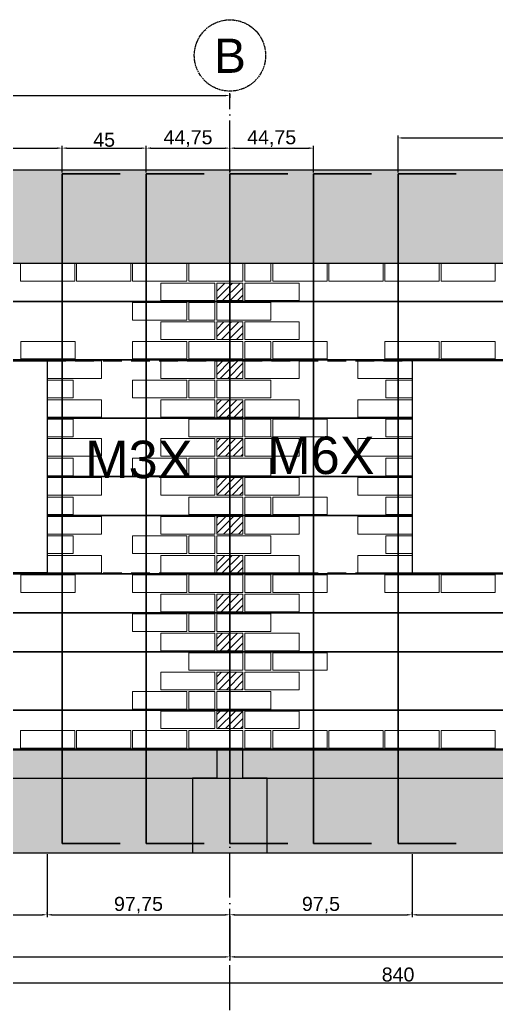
# Model space of a CAD drawing. Header units: centimetres. Extents: x 778 to 15841, y 1585 to 3584.
# Drawn here: x 3983 to 4238, y 2749 to 3278 of the extents above; entities that cross this region are included whole.
import ezdxf

# ---------------------------------------------------------------- set-up
doc = ezdxf.new("R2010")
doc.units = ezdxf.units.CM
doc.linetypes.add('ACAD_ISO04W100', pattern=[30, 24, -3, 0, -3])
doc.linetypes.add('TransientTextAxis', pattern=[0.3, 0.2, -0.1, 0, 0])
doc.layers.get('DEFPOINTS').update_dxf_attribs({"color": 250})
doc.layers.add('armadura horizotal', color=7, linetype='Continuous', lineweight=30, true_color=0xff9eff)
doc.layers.add('Ceramico 1.0', color=7, linetype='Continuous', lineweight=5, true_color=0xc73200)
doc.layers.add('armadura vertical', color=6, linetype='Continuous', lineweight=30)
for name, color, linetype in [('Cadena', 8, 'Continuous'), ('Cotas', 80, 'Continuous'), ('EJES', 8, 'Continuous'), ('Fundaciones', 251, 'Continuous'), ('Puertas y ventanas', 7, 'Continuous'), ('TEXTO-PIERS', 7, 'Continuous')]:
    doc.layers.add(name, color=color, linetype=linetype)
doc.styles.get("Standard").update_dxf_attribs({"font": 'arial.ttf'})
doc.dimstyles.new('ISO-25', dxfattribs={"dimtxt": 7.5, "dimasz": 2.5, "dimexe": 1.25, "dimexo": 0.625, "dimtad": 1, "dimtxsty": 'Standard', "dimcen": 2.5, "dimadec": 0, "dimazin": 0, "dimtfac": 1, "dimtmove": 0, "dimatfit": 3, "dimfxl": 1, "dimarcsym": 0})
pattern_1 = [(50, (45.79, 573.84), (36.43693, -3.18782), [3.81, -41.91]), (355, (45.79, 573.84), (-7.04868, 38.21137), [3.048, -33.52812]), (100.45144, (48.828, 573.573), (29.38825, 35.02355), [3.238, -35.61805]), (46.1842, (45.79, 584), (54.2158, -8.40847), [5.715, -62.865]), (96.6356, (50.31, 583.3), (47.48083, 49.4852), [4.857, -53.4271]), (351.1842, (45.79, 584), (47.4808, 49.4852), [4.572, -50.29195]), (21, (50.87, 581.46), (30.32288, -20.45304), [3.81, -41.91]), (326, (50.87, 581.46), (12.3604, 36.8376), [3.048, -33.528]), (71.45144, (53.398, 579.755), (42.68328, 16.38455), [3.238, -35.618]), (37.5, (45.791, 573.839), (0.61772, 16.911008), [0, -33.1216, 0, -34.036, 0, -33.655]), (7.5, (45.791, 573.84), (13.36393, 20.036115), [0, -19.4056, 0, -32.3596, 0, -12.827]), (327.5, (34.463, 573.839), (27.11812, -1.14575), [0, -12.7, 0, -39.624, 0, -52.578]), (317.5, (29.383, 573.84), (29.62584, 5.0853), [0, -16.51, 0, -26.3144, 0, -37.338])]

# ---------------------------------------------------------------- blocks, each defined once
blk = doc.blocks.new('*D62')
at = {"layer": 'Cotas', "color": 0, "lineweight": -2, "transparency": 16777216}
for p, q in [((3997.74, 2832.24), (3997.74, 2798.53)), ((3877.74, 2800.41), (3877.74, 2801.03)), ((3880.24, 2799.78), (3995.24, 2799.78))]:
    blk.add_line(p, q, dxfattribs=at)
at = {"layer": 'Cotas', "color": 0, "transparency": 16777216}
for points in [[(3880.24, 2800.2), (3880.24, 2799.36), (3877.74, 2799.78)], [(3995.24, 2800.2), (3995.24, 2799.36), (3997.74, 2799.78)]]:
    blk.add_solid(points, dxfattribs=at)
at = {"layer": 'DEFPOINTS', "color": 0, "transparency": 16777216}
for p in [(3997.74, 2832.86), (3877.74, 2799.78), (3997.74, 2799.78)]:
    blk.add_point(p, dxfattribs=at)
at = {"layer": 'Cotas', "color": 0, "transparency": 16777216, "insert": (3937.74, 2804.23), "char_height": 7.5, "attachment_point": 5}
blk.add_mtext('120', dxfattribs=at)
blk = doc.blocks.new('*D63')
at = {"layer": 'Cotas', "color": 0, "lineweight": -2, "transparency": 16777216}
for p, q in [((3997.74, 2800.41), (3997.74, 2801.03)), ((4095.49, 2800.41), (4095.49, 2801.03)), ((4000.24, 2799.78), (4092.99, 2799.78))]:
    blk.add_line(p, q, dxfattribs=at)
at = {"layer": 'Cotas', "color": 0, "transparency": 16777216}
for points in [[(4000.24, 2800.2), (4000.24, 2799.36), (3997.74, 2799.78)], [(4092.99, 2800.2), (4092.99, 2799.36), (4095.49, 2799.78)]]:
    blk.add_solid(points, dxfattribs=at)
at = {"layer": 'DEFPOINTS', "color": 0, "transparency": 16777216}
for p in [(3997.74, 2799.78), (4095.49, 2799.78), (4095.49, 2799.78)]:
    blk.add_point(p, dxfattribs=at)
at = {"layer": 'Cotas', "color": 0, "transparency": 16777216, "insert": (4046.62, 2804.91), "char_height": 7.5, "attachment_point": 5}
blk.add_mtext('97,75', dxfattribs=at)
blk = doc.blocks.new('*D64')
at = {"layer": 'Cotas', "color": 0, "lineweight": -2, "transparency": 16777216}
for p, q in [((4192.99, 2832.24), (4192.99, 2798.53)), ((4095.49, 2800.41), (4095.49, 2801.03)), ((4097.99, 2799.78), (4190.49, 2799.78))]:
    blk.add_line(p, q, dxfattribs=at)
at = {"layer": 'Cotas', "color": 0, "transparency": 16777216}
for points in [[(4097.99, 2800.2), (4097.99, 2799.36), (4095.49, 2799.78)], [(4190.49, 2800.2), (4190.49, 2799.36), (4192.99, 2799.78)]]:
    blk.add_solid(points, dxfattribs=at)
at = {"layer": 'DEFPOINTS', "color": 0, "transparency": 16777216}
for p in [(4192.99, 2832.86), (4095.49, 2799.78), (4192.99, 2799.78)]:
    blk.add_point(p, dxfattribs=at)
at = {"layer": 'Cotas', "color": 0, "transparency": 16777216, "insert": (4144.24, 2804.91), "char_height": 7.5, "attachment_point": 5}
blk.add_mtext('97,5', dxfattribs=at)
blk = doc.blocks.new('*D65')
at = {"layer": 'Cotas', "color": 0, "lineweight": -2, "transparency": 16777216}
for p, q in [((4312.99, 2832.24), (4312.99, 2798.53)), ((4192.99, 2800.41), (4192.99, 2801.03)), ((4195.49, 2799.78), (4310.49, 2799.78))]:
    blk.add_line(p, q, dxfattribs=at)
at = {"layer": 'Cotas', "color": 0, "transparency": 16777216}
for points in [[(4195.49, 2800.2), (4195.49, 2799.36), (4192.99, 2799.78)], [(4310.49, 2800.2), (4310.49, 2799.36), (4312.99, 2799.78)]]:
    blk.add_solid(points, dxfattribs=at)
at = {"layer": 'DEFPOINTS', "color": 0, "transparency": 16777216}
for p in [(4312.99, 2832.86), (4192.99, 2799.78), (4312.99, 2799.78)]:
    blk.add_point(p, dxfattribs=at)
at = {"layer": 'Cotas', "color": 0, "transparency": 16777216, "insert": (4252.99, 2804.23), "char_height": 7.5, "attachment_point": 5}
blk.add_mtext('120', dxfattribs=at)
blk = doc.blocks.new('*D70')
at = {"layer": 'Cotas', "color": 0, "lineweight": -2, "transparency": 16777216}
for p, q in [((3765.49, 2797.91), (3765.49, 2776.02)), ((4095.49, 2799.16), (4095.49, 2776.02)), ((3767.99, 2777.27), (4092.99, 2777.27))]:
    blk.add_line(p, q, dxfattribs=at)
at = {"layer": 'Cotas', "color": 0, "transparency": 16777216}
for points in [[(3767.99, 2777.69), (3767.99, 2776.86), (3765.49, 2777.27)], [(4092.99, 2777.69), (4092.99, 2776.86), (4095.49, 2777.27)]]:
    blk.add_solid(points, dxfattribs=at)
at = {"layer": 'DEFPOINTS', "color": 0, "transparency": 16777216}
for p in [(3765.49, 2798.53), (4095.49, 2799.78), (4095.49, 2777.27)]:
    blk.add_point(p, dxfattribs=at)
at = {"layer": 'Cotas', "color": 0, "transparency": 16777216, "insert": (3930.49, 2781.73), "char_height": 7.5, "attachment_point": 5}
blk.add_mtext('330', dxfattribs=at)
blk = doc.blocks.new('*D71')
at = {"layer": 'Cotas', "color": 0, "lineweight": -2, "transparency": 16777216}
for p, q in [((4095.49, 2777.9), (4095.49, 2778.52)), ((4097.99, 2777.27), (4602.99, 2777.27)), ((4605.49, 2777.9), (4605.49, 2778.52))]:
    blk.add_line(p, q, dxfattribs=at)
at = {"layer": 'Cotas', "color": 0, "transparency": 16777216}
for points in [[(4097.99, 2777.69), (4097.99, 2776.86), (4095.49, 2777.27)], [(4602.99, 2777.69), (4602.99, 2776.86), (4605.49, 2777.27)]]:
    blk.add_solid(points, dxfattribs=at)
at = {"layer": 'DEFPOINTS', "color": 0, "transparency": 16777216}
for p in [(4095.49, 2777.27), (4605.49, 2777.27), (4605.49, 2777.27)]:
    blk.add_point(p, dxfattribs=at)
at = {"layer": 'Cotas', "color": 0, "transparency": 16777216, "insert": (4350.49, 2781.73), "char_height": 7.5, "attachment_point": 5}
blk.add_mtext('510', dxfattribs=at)
blk = doc.blocks.new('*D72')
at = {"layer": 'Cotas', "color": 0, "lineweight": -2, "transparency": 16777216}
for p, q in [((3765.49, 2763.36), (3765.49, 2764.6)), ((3767.99, 2763.35), (4602.99, 2763.35)), ((4605.49, 2763.36), (4605.49, 2764.6))]:
    blk.add_line(p, q, dxfattribs=at)
at = {"layer": 'Cotas', "color": 0, "transparency": 16777216}
for points in [[(3767.99, 2763.77), (3767.99, 2762.93), (3765.49, 2763.35)], [(4602.99, 2763.77), (4602.99, 2762.93), (4605.49, 2763.35)]]:
    blk.add_solid(points, dxfattribs=at)
at = {"layer": 'DEFPOINTS', "color": 0, "transparency": 16777216}
for p in [(4605.49, 2763.35), (3765.49, 2762.74), (4605.49, 2762.74)]:
    blk.add_point(p, dxfattribs=at)
at = {"layer": 'Cotas', "color": 0, "transparency": 16777216, "insert": (4185.49, 2767.8), "char_height": 7.5, "attachment_point": 5}
blk.add_mtext('840', dxfattribs=at)
blk = doc.blocks.new('*D151')
at = {"layer": 'Cadena', "color": 0, "lineweight": -2, "transparency": 16777216}
for p, q in [((3765.49, 3238.34), (3765.49, 3236.41)), ((3767.99, 3237.66), (4092.99, 3237.66)), ((4095.49, 3238.34), (4095.49, 3236.41))]:
    blk.add_line(p, q, dxfattribs=at)
at = {"layer": 'Cadena', "color": 0, "transparency": 16777216}
for points in [[(3767.99, 3238.07), (3767.99, 3237.24), (3765.49, 3237.66)], [(4092.99, 3238.07), (4092.99, 3237.24), (4095.49, 3237.66)]]:
    blk.add_solid(points, dxfattribs=at)
at = {"layer": 'DEFPOINTS', "color": 0, "transparency": 16777216}
for p in [(3765.49, 3238.97), (4095.49, 3238.97), (4095.49, 3237.66)]:
    blk.add_point(p, dxfattribs=at)
at = {"layer": 'Cadena', "color": 0, "transparency": 16777216, "insert": (3930.49, 3242.11), "char_height": 7.5, "attachment_point": 5}
blk.add_mtext('330', dxfattribs=at)
blk = doc.blocks.new('*D171')
at = {"layer": 'Cotas', "color": 0, "lineweight": -2, "transparency": 16777216}
for p, q in [((3870.74, 3196.49), (3870.74, 3210.8)), ((3873.24, 3209.55), (4003.24, 3209.55)), ((4005.74, 3196.49), (4005.74, 3210.8))]:
    blk.add_line(p, q, dxfattribs=at)
at = {"layer": 'Cotas', "color": 0, "transparency": 16777216}
for points in [[(3873.24, 3209.97), (3873.24, 3209.14), (3870.74, 3209.55)], [(4003.24, 3209.97), (4003.24, 3209.14), (4005.74, 3209.55)]]:
    blk.add_solid(points, dxfattribs=at)
at = {"layer": 'DEFPOINTS', "color": 0, "transparency": 16777216}
for p in [(4005.74, 3209.55), (3870.74, 3195.86), (4005.74, 3195.86)]:
    blk.add_point(p, dxfattribs=at)
at = {"layer": 'Cotas', "color": 0, "transparency": 16777216, "insert": (3938.24, 3214.01), "char_height": 7.5, "attachment_point": 5}
blk.add_mtext('135', dxfattribs=at)
blk = doc.blocks.new('*D172')
at = {"layer": 'Cotas', "color": 0, "lineweight": -2, "transparency": 16777216}
for p, q in [((4005.74, 3196.49), (4005.74, 3210.8)), ((4008.24, 3209.55), (4048.24, 3209.55)), ((4050.74, 3196.49), (4050.74, 3210.8))]:
    blk.add_line(p, q, dxfattribs=at)
at = {"layer": 'Cotas', "color": 0, "transparency": 16777216}
for points in [[(4008.24, 3209.97), (4008.24, 3209.14), (4005.74, 3209.55)], [(4048.24, 3209.97), (4048.24, 3209.14), (4050.74, 3209.55)]]:
    blk.add_solid(points, dxfattribs=at)
at = {"layer": 'DEFPOINTS', "color": 0, "transparency": 16777216}
for p in [(4050.74, 3209.55), (4005.74, 3195.86), (4050.74, 3195.86)]:
    blk.add_point(p, dxfattribs=at)
at = {"layer": 'Cotas', "color": 0, "transparency": 16777216, "insert": (4028.24, 3213.99), "char_height": 7.5, "attachment_point": 5}
blk.add_mtext('45', dxfattribs=at)
blk = doc.blocks.new('*D173')
at = {"layer": 'Cotas', "color": 0, "lineweight": -2, "transparency": 16777216}
for p, q in [((4050.74, 3196.49), (4050.74, 3210.8)), ((4053.24, 3209.55), (4092.99, 3209.55)), ((4095.49, 3196.49), (4095.49, 3210.8))]:
    blk.add_line(p, q, dxfattribs=at)
at = {"layer": 'Cotas', "color": 0, "transparency": 16777216}
for points in [[(4053.24, 3209.97), (4053.24, 3209.14), (4050.74, 3209.55)], [(4092.99, 3209.97), (4092.99, 3209.14), (4095.49, 3209.55)]]:
    blk.add_solid(points, dxfattribs=at)
at = {"layer": 'DEFPOINTS', "color": 0, "transparency": 16777216}
for p in [(4095.49, 3209.55), (4050.74, 3195.86), (4095.49, 3195.86)]:
    blk.add_point(p, dxfattribs=at)
at = {"layer": 'Cotas', "color": 0, "transparency": 16777216, "insert": (4073.12, 3214.67), "char_height": 7.5, "attachment_point": 5}
blk.add_mtext('44,75', dxfattribs=at)
blk = doc.blocks.new('*D174')
at = {"layer": 'Cotas', "color": 0, "lineweight": -2, "transparency": 16777216}
for p, q in [((4095.49, 3196.49), (4095.49, 3210.8)), ((4097.99, 3209.55), (4137.74, 3209.55)), ((4140.24, 3196.49), (4140.24, 3210.8))]:
    blk.add_line(p, q, dxfattribs=at)
at = {"layer": 'Cotas', "color": 0, "transparency": 16777216}
for points in [[(4097.99, 3209.97), (4097.99, 3209.14), (4095.49, 3209.55)], [(4137.74, 3209.97), (4137.74, 3209.14), (4140.24, 3209.55)]]:
    blk.add_solid(points, dxfattribs=at)
at = {"layer": 'DEFPOINTS', "color": 0, "transparency": 16777216}
for p in [(4140.24, 3209.55), (4095.49, 3195.86), (4140.24, 3195.86)]:
    blk.add_point(p, dxfattribs=at)
at = {"layer": 'Cotas', "color": 0, "transparency": 16777216, "insert": (4117.87, 3214.67), "char_height": 7.5, "attachment_point": 5}
blk.add_mtext('44,75', dxfattribs=at)
blk = doc.blocks.new('*D175')
at = {"layer": 'Cotas', "color": 0, "lineweight": -2, "transparency": 16777216}
for p, q in [((4185.49, 3196.49), (4185.49, 3216.25)), ((4187.99, 3215), (4317.99, 3215)), ((4320.49, 3196.49), (4320.49, 3216.25))]:
    blk.add_line(p, q, dxfattribs=at)
at = {"layer": 'Cotas', "color": 0, "transparency": 16777216}
for points in [[(4187.99, 3215.42), (4187.99, 3214.58), (4185.49, 3215)], [(4317.99, 3215.42), (4317.99, 3214.58), (4320.49, 3215)]]:
    blk.add_solid(points, dxfattribs=at)
at = {"layer": 'DEFPOINTS', "color": 0, "transparency": 16777216}
for p in [(4320.49, 3215), (4185.49, 3195.86), (4320.49, 3195.86)]:
    blk.add_point(p, dxfattribs=at)
at = {"layer": 'Cotas', "color": 0, "transparency": 16777216, "insert": (4252.99, 3219.46), "char_height": 7.5, "attachment_point": 5}
blk.add_mtext('135', dxfattribs=at)

msp = doc.modelspace()

# ---------------------------------------------------------------- hatches: boundary and pattern name
at = {"layer": 'Cadena'}
h = msp.add_hatch(dxfattribs=at)
h.set_pattern_fill('AR-CONC', color=256, scale=0.2)
h.set_pattern_definition(pattern_1)
h.paths.add_polyline_path([(4612.49, 3147.861), (4612.49, 3197.861), (3758.492, 3197.861), (3758.492, 3147.861), (3773.992, 3147.861), (3773.992, 3147.861), (3803.992, 3147.861), (3803.992, 3147.861), (3832.992, 3147.861)])
at = {"layer": 'Ceramico 1.0'}
h = msp.add_hatch(dxfattribs=at)
h.set_pattern_fill('ANSI31', color=256, scale=0.9)
h.set_pattern_definition([(45, (30, -4e-06), (-2.0205576, 2.0205576), [])])
h.paths.add_polyline_path([(4102.492, 2908.661), (4088.492, 2908.661), (4088.492, 2899.261), (4102.492, 2899.261)])
h.paths.add_polyline_path([(4102.492, 2920.061), (4102.492, 2929.461), (4088.492, 2929.461), (4088.492, 2920.061)])
h.paths.add_polyline_path([(4102.492, 2940.861), (4102.492, 2950.261), (4088.492, 2950.261), (4088.492, 2940.861)])
h.paths.add_polyline_path([(4102.492, 2961.661), (4102.492, 2971.061), (4088.492, 2971.061), (4088.492, 2961.661)])
h.paths.add_polyline_path([(4102.492, 2982.461), (4102.492, 2991.861), (4088.492, 2991.861), (4088.492, 2982.461)])
h.paths.add_polyline_path([(4088.492, 3012.661), (4088.492, 3003.261), (4102.492, 3003.261), (4102.492, 3012.661)])
h.paths.add_polyline_path([(4088.492, 3033.461), (4088.492, 3024.061), (4102.492, 3024.061), (4102.492, 3033.461)])
h.paths.add_polyline_path([(4088.492, 3054.261), (4088.492, 3044.861), (4102.492, 3044.861), (4102.492, 3054.261)])
h.paths.add_polyline_path([(4102.492, 3065.661), (4102.492, 3075.061), (4088.492, 3075.061), (4088.492, 3065.661)])
h.paths.add_polyline_path([(4088.492, 3095.861), (4088.492, 3086.461), (4102.492, 3086.461), (4102.492, 3095.861)])
h.paths.add_polyline_path([(4088.492, 3116.661), (4088.492, 3107.261), (4102.492, 3107.261), (4102.492, 3116.661)])
h.paths.add_polyline_path([(4102.492, 3137.461), (4088.492, 3137.461), (4088.492, 3128.061), (4102.492, 3128.061)])
at = {"layer": 'Fundaciones'}
h = msp.add_hatch(dxfattribs=at)
h.set_pattern_fill('AR-CONC', color=256, scale=0.2)
h.set_pattern_definition(pattern_1)
h.paths.add_polyline_path([(4585.491, 2872.861), (3785.492, 2872.861), (3785.492, 2832.861), (4585.491, 2832.861)])
h.paths.add_polyline_path([(3785.492, 2872.861), (3772.492, 2872.861), (3772.492, 2887.861), (3758.492, 2887.861), (3758.492, 2872.861), (3745.492, 2872.861), (3745.492, 2832.861), (3765.492, 2832.861), (3785.492, 2832.861)])
h.paths.add_polyline_path([(4625.491, 2872.861), (4612.491, 2872.861), (4612.491, 2887.861), (4598.491, 2887.861), (4598.491, 2872.861), (4585.491, 2872.861), (4585.491, 2832.861), (4576.992, 2832.861), (4625.491, 2832.861)])
h.paths.add_polyline_path([(4598.491, 2887.861), (3772.492, 2887.861), (3772.492, 2872.861), (3785.492, 2872.861), (4555.492, 2872.861), (4598.491, 2872.861)])

# ---------------------------------------------------------------- linework, layer by layer
at = {"layer": 'armadura horizotal'}
for p, q in [((3758.492, 3127.561), (4612.49, 3127.619)), ((3758.492, 3096.361), (4612.49, 3096.361)), ((3997.742, 3065.161), (4193.242, 3065.161)), ((3997.742, 3033.961), (4193.242, 3033.961)), ((3997.742, 3013.161), (4193.242, 3013.161)), ((3758.492, 2981.961), (4477.491, 2981.961)), ((3758.492, 2961.161), (4477.491, 2961.161)), ((3758.492, 2940.361), (4477.491, 2940.361)), ((3758.492, 2909.161), (4477.491, 2909.161)), ((3758.492, 2888.361), (4477.491, 2888.361))]:
    msp.add_line(p, q, dxfattribs=at)
at = {"layer": 'armadura vertical'}
for p, q in [((4005.742, 2837.861), (4005.742, 3195.861)), ((4005.742, 3195.861), (4036.742, 3195.861)), ((4050.742, 2837.861), (4050.742, 3195.861)), ((4050.742, 3195.861), (4081.742, 3195.861)), ((4095.492, 2837.861), (4095.492, 3195.861)), ((4095.492, 3195.861), (4126.492, 3195.861)), ((4140.242, 2837.861), (4140.242, 3195.861)), ((4140.242, 3195.861), (4171.242, 3195.861)), ((4185.49, 2837.861), (4185.49, 3195.861)), ((4185.49, 3195.861), (4216.49, 3195.861)), ((4005.742, 2837.861), (4036.742, 2837.861)), ((4050.742, 2837.861), (4081.742, 2837.861)), ((4095.492, 2837.861), (4126.492, 2837.861)), ((4140.242, 2837.861), (4171.242, 2837.861)), ((4185.49, 2837.861), (4216.49, 2837.861))]:
    msp.add_line(p, q, dxfattribs=at)
at = {"layer": 'Cadena'}
for p, q in [((3758.492, 3197.861), (4612.49, 3197.861)), ((4612.49, 3147.861), (3758.492, 3147.861))]:
    msp.add_line(p, q, dxfattribs=at)
at = {"layer": 'Ceramico 1.0'}
for points in [[(4012.492, 3147.861), (4012.492, 3138.461), (3983.492, 3138.461), (3983.492, 3147.861)], [(4042.492, 3147.861), (4042.492, 3138.461), (4013.492, 3138.461), (4013.492, 3147.861)], [(4072.492, 3147.861), (4072.492, 3138.461), (4043.492, 3138.461), (4043.492, 3147.861)], [(4102.492, 3147.861), (4102.492, 3138.461), (4073.492, 3138.461), (4073.492, 3147.861)], [(4117.492, 3147.861), (4117.492, 3138.461), (4103.492, 3138.461), (4103.492, 3147.861)], [(4147.492, 3147.861), (4147.492, 3138.461), (4118.492, 3138.461), (4118.492, 3147.861)], [(4177.492, 3147.861), (4177.492, 3138.461), (4148.492, 3138.461), (4148.492, 3147.861)], [(4207.49, 3147.861), (4207.49, 3138.461), (4178.49, 3138.461), (4178.49, 3147.861)], [(4237.49, 3147.861), (4237.49, 3138.461), (4208.49, 3138.461), (4208.49, 3147.861)], [(4087.492, 3137.461), (4087.492, 3128.061), (4058.492, 3128.061), (4058.492, 3137.461)], [(4102.492, 3137.461), (4102.492, 3128.061), (4088.492, 3128.061), (4088.492, 3137.461)], [(4132.492, 3137.461), (4132.492, 3128.061), (4103.492, 3128.061), (4103.492, 3137.461)], [(4072.492, 3127.061), (4072.492, 3117.661), (4043.492, 3117.661), (4043.492, 3127.061)], [(4087.492, 3127.061), (4087.492, 3117.661), (4073.492, 3117.661), (4073.492, 3127.061)], [(4117.492, 3127.061), (4117.492, 3117.661), (4088.492, 3117.661), (4088.492, 3127.061)], [(4087.492, 3116.661), (4087.492, 3107.261), (4058.492, 3107.261), (4058.492, 3116.661)], [(4102.492, 3116.661), (4102.492, 3107.261), (4088.492, 3107.261), (4088.492, 3116.661)], [(4132.492, 3116.661), (4132.492, 3107.261), (4103.492, 3107.261), (4103.492, 3116.661)], [(4012.742, 3106.261), (4012.742, 3096.861), (3983.742, 3096.861), (3983.742, 3106.261)], [(4072.492, 3106.261), (4072.492, 3096.861), (4043.492, 3096.861), (4043.492, 3106.261)], [(4102.492, 3106.261), (4102.492, 3096.861), (4073.492, 3096.861), (4073.492, 3106.261)], [(4117.492, 3106.261), (4117.492, 3096.861), (4103.492, 3096.861), (4103.492, 3106.261)], [(4147.492, 3106.261), (4147.492, 3096.861), (4118.492, 3096.861), (4118.492, 3106.261)], [(4207.491, 3106.261), (4207.491, 3096.861), (4178.491, 3096.861), (4178.491, 3106.261)], [(4237.491, 3106.261), (4237.491, 3096.861), (4208.491, 3096.861), (4208.491, 3106.261)], [(4026.742, 3095.861), (4026.742, 3086.461), (3997.742, 3086.461), (3997.742, 3095.861)], [(4087.492, 3095.861), (4087.492, 3086.461), (4058.492, 3086.461), (4058.492, 3095.861)], [(4102.492, 3095.861), (4102.492, 3086.461), (4088.492, 3086.461), (4088.492, 3095.861)], [(4132.492, 3095.861), (4132.492, 3086.461), (4103.492, 3086.461), (4103.492, 3095.861)], [(4192.99, 3095.861), (4192.99, 3086.461), (4163.99, 3086.461), (4163.99, 3095.861)], [(4011.742, 3085.461), (4011.742, 3076.061), (3997.742, 3076.061), (3997.742, 3085.461)], [(4072.492, 3085.461), (4072.492, 3076.061), (4043.492, 3076.061), (4043.492, 3085.461)], [(4087.492, 3085.461), (4087.492, 3076.061), (4073.492, 3076.061), (4073.492, 3085.461)], [(4117.492, 3085.461), (4117.492, 3076.061), (4088.492, 3076.061), (4088.492, 3085.461)], [(4192.99, 3085.461), (4192.99, 3076.061), (4178.99, 3076.061), (4178.99, 3085.461)], [(4026.742, 3075.061), (4026.742, 3065.661), (3997.742, 3065.661), (3997.742, 3075.061)], [(4087.492, 3075.061), (4087.492, 3065.661), (4058.492, 3065.661), (4058.492, 3075.061)], [(4102.492, 3075.061), (4102.492, 3065.661), (4088.492, 3065.661), (4088.492, 3075.061)], [(4132.492, 3075.061), (4132.492, 3065.661), (4103.492, 3065.661), (4103.492, 3075.061)], [(4192.99, 3075.061), (4192.99, 3065.661), (4163.99, 3065.661), (4163.99, 3075.061)], [(4011.742, 3064.661), (4011.742, 3055.261), (3997.742, 3055.261), (3997.742, 3064.661)], [(4102.492, 3064.661), (4102.492, 3055.261), (4073.492, 3055.261), (4073.492, 3064.661)], [(4117.492, 3064.661), (4117.492, 3055.261), (4103.492, 3055.261), (4103.492, 3064.661)], [(4147.492, 3064.661), (4147.492, 3055.261), (4118.492, 3055.261), (4118.492, 3064.661)], [(4192.99, 3064.661), (4192.99, 3055.261), (4178.99, 3055.261), (4178.99, 3064.661)], [(4026.742, 3054.261), (4026.742, 3044.861), (3997.742, 3044.861), (3997.742, 3054.261)], [(4087.492, 3054.261), (4087.492, 3044.861), (4058.492, 3044.861), (4058.492, 3054.261)], [(4102.492, 3054.261), (4102.492, 3044.861), (4088.492, 3044.861), (4088.492, 3054.261)], [(4132.492, 3054.261), (4132.492, 3044.861), (4103.492, 3044.861), (4103.492, 3054.261)], [(4192.99, 3054.261), (4192.99, 3044.861), (4163.99, 3044.861), (4163.99, 3054.261)], [(4011.742, 3043.861), (4011.742, 3034.461), (3997.742, 3034.461), (3997.742, 3043.861)], [(4072.492, 3043.861), (4072.492, 3034.461), (4043.492, 3034.461), (4043.492, 3043.861)], [(4087.492, 3043.861), (4087.492, 3034.461), (4073.492, 3034.461), (4073.492, 3043.861)], [(4117.492, 3043.861), (4117.492, 3034.461), (4088.492, 3034.461), (4088.492, 3043.861)], [(4192.99, 3043.861), (4192.99, 3034.461), (4178.99, 3034.461), (4178.99, 3043.861)], [(4026.742, 3033.461), (4026.742, 3024.061), (3997.742, 3024.061), (3997.742, 3033.461)], [(4087.492, 3033.461), (4087.492, 3024.061), (4058.492, 3024.061), (4058.492, 3033.461)], [(4102.492, 3033.461), (4102.492, 3024.061), (4088.492, 3024.061), (4088.492, 3033.461)], [(4132.492, 3033.461), (4132.492, 3024.061), (4103.492, 3024.061), (4103.492, 3033.461)], [(4192.99, 3033.461), (4192.99, 3024.061), (4163.99, 3024.061), (4163.99, 3033.461)], [(4011.742, 3023.061), (4011.742, 3013.661), (3997.742, 3013.661), (3997.742, 3023.061)], [(4102.492, 3023.061), (4102.492, 3013.661), (4073.492, 3013.661), (4073.492, 3023.061)], [(4117.492, 3023.061), (4117.492, 3013.661), (4103.492, 3013.661), (4103.492, 3023.061)], [(4147.492, 3023.061), (4147.492, 3013.661), (4118.492, 3013.661), (4118.492, 3023.061)], [(4192.99, 3023.061), (4192.99, 3013.661), (4178.99, 3013.661), (4178.99, 3023.061)], [(4026.742, 3012.661), (4026.742, 3003.261), (3997.742, 3003.261), (3997.742, 3012.661)], [(4087.492, 3012.661), (4087.492, 3003.261), (4058.492, 3003.261), (4058.492, 3012.661)], [(4102.492, 3012.661), (4102.492, 3003.261), (4088.492, 3003.261), (4088.492, 3012.661)], [(4132.492, 3012.661), (4132.492, 3003.261), (4103.492, 3003.261), (4103.492, 3012.661)], [(4192.99, 3012.661), (4192.99, 3003.261), (4163.99, 3003.261), (4163.99, 3012.661)], [(4011.742, 3002.261), (4011.742, 2992.861), (3997.742, 2992.861), (3997.742, 3002.261)], [(4072.492, 3002.261), (4072.492, 2992.861), (4043.492, 2992.861), (4043.492, 3002.261)], [(4087.492, 3002.261), (4087.492, 2992.861), (4073.492, 2992.861), (4073.492, 3002.261)], [(4117.492, 3002.261), (4117.492, 2992.861), (4088.492, 2992.861), (4088.492, 3002.261)], [(4192.99, 3002.261), (4192.99, 2992.861), (4178.99, 2992.861), (4178.99, 3002.261)], [(4026.742, 2991.861), (4026.742, 2982.461), (3997.742, 2982.461), (3997.742, 2991.861)], [(4087.492, 2991.861), (4087.492, 2982.461), (4058.492, 2982.461), (4058.492, 2991.861)], [(4102.492, 2991.861), (4102.492, 2982.461), (4088.492, 2982.461), (4088.492, 2991.861)], [(4132.492, 2991.861), (4132.492, 2982.461), (4103.492, 2982.461), (4103.492, 2991.861)], [(4192.99, 2991.861), (4192.99, 2982.461), (4163.99, 2982.461), (4163.99, 2991.861)], [(4012.742, 2981.461), (4012.742, 2972.061), (3983.742, 2972.061), (3983.742, 2981.461)], [(4072.492, 2981.461), (4072.492, 2972.061), (4043.492, 2972.061), (4043.492, 2981.461)], [(4102.492, 2981.461), (4102.492, 2972.061), (4073.492, 2972.061), (4073.492, 2981.461)], [(4117.492, 2981.461), (4117.492, 2972.061), (4103.492, 2972.061), (4103.492, 2981.461)], [(4147.492, 2981.461), (4147.492, 2972.061), (4118.492, 2972.061), (4118.492, 2981.461)], [(4207.491, 2981.461), (4207.491, 2972.061), (4178.491, 2972.061), (4178.491, 2981.461)], [(4237.491, 2981.461), (4237.491, 2972.061), (4208.491, 2972.061), (4208.491, 2981.461)], [(4087.492, 2971.061), (4087.492, 2961.661), (4058.492, 2961.661), (4058.492, 2971.061)], [(4102.492, 2971.061), (4102.492, 2961.661), (4088.492, 2961.661), (4088.492, 2971.061)], [(4132.492, 2971.061), (4132.492, 2961.661), (4103.492, 2961.661), (4103.492, 2971.061)], [(4072.492, 2960.661), (4072.492, 2951.261), (4043.492, 2951.261), (4043.492, 2960.661)], [(4087.492, 2960.661), (4087.492, 2951.261), (4073.492, 2951.261), (4073.492, 2960.661)], [(4117.492, 2960.661), (4117.492, 2951.261), (4088.492, 2951.261), (4088.492, 2960.661)], [(4087.492, 2950.261), (4087.492, 2940.861), (4058.492, 2940.861), (4058.492, 2950.261)], [(4102.492, 2950.261), (4102.492, 2940.861), (4088.492, 2940.861), (4088.492, 2950.261)], [(4132.492, 2950.261), (4132.492, 2940.861), (4103.492, 2940.861), (4103.492, 2950.261)], [(4102.492, 2939.861), (4102.492, 2930.461), (4073.492, 2930.461), (4073.492, 2939.861)], [(4117.492, 2939.861), (4117.492, 2930.461), (4103.492, 2930.461), (4103.492, 2939.861)], [(4147.492, 2939.861), (4147.492, 2930.461), (4118.492, 2930.461), (4118.492, 2939.861)], [(4087.492, 2929.461), (4087.492, 2920.061), (4058.492, 2920.061), (4058.492, 2929.461)], [(4102.492, 2929.461), (4102.492, 2920.061), (4088.492, 2920.061), (4088.492, 2929.461)], [(4132.492, 2929.461), (4132.492, 2920.061), (4103.492, 2920.061), (4103.492, 2929.461)], [(4072.492, 2919.061), (4072.492, 2909.661), (4043.492, 2909.661), (4043.492, 2919.061)], [(4087.492, 2919.061), (4087.492, 2909.661), (4073.492, 2909.661), (4073.492, 2919.061)], [(4117.492, 2919.061), (4117.492, 2909.661), (4088.492, 2909.661), (4088.492, 2919.061)], [(4087.492, 2908.661), (4087.492, 2899.261), (4058.492, 2899.261), (4058.492, 2908.661)], [(4102.492, 2908.661), (4102.492, 2899.261), (4088.492, 2899.261), (4088.492, 2908.661)], [(4132.492, 2908.661), (4132.492, 2899.261), (4103.492, 2899.261), (4103.492, 2908.661)], [(4012.492, 2898.261), (4012.492, 2888.861), (3983.492, 2888.861), (3983.492, 2898.261)], [(4042.492, 2898.261), (4042.492, 2888.861), (4013.492, 2888.861), (4013.492, 2898.261)], [(4072.492, 2898.261), (4072.492, 2888.861), (4043.492, 2888.861), (4043.492, 2898.261)], [(4102.492, 2898.261), (4102.492, 2888.861), (4073.492, 2888.861), (4073.492, 2898.261)], [(4117.492, 2898.261), (4117.492, 2888.861), (4103.492, 2888.861), (4103.492, 2898.261)], [(4147.492, 2898.261), (4147.492, 2888.861), (4118.492, 2888.861), (4118.492, 2898.261)], [(4177.492, 2898.261), (4177.492, 2888.861), (4148.492, 2888.861), (4148.492, 2898.261)], [(4207.49, 2898.261), (4207.49, 2888.861), (4178.49, 2888.861), (4178.49, 2898.261)], [(4237.49, 2898.261), (4237.49, 2888.861), (4208.49, 2888.861), (4208.49, 2898.261)]]:
    msp.add_lwpolyline(points, close=True, dxfattribs=at)
at = {"layer": 'EJES', "linetype": 'ACAD_ISO04W100'}
msp.add_line((4095.492, 2748.78), (4095.492, 3238.969), dxfattribs=at)
at = {"layer": 'EJES', "linetype": 'ACAD_ISO04W100', "ltscale": 0.035}
for centre in [(4095.541, 3259.069, 0), (4095.54, 3259.069, 0)]:
    msp.add_circle(centre, 19.067, dxfattribs=at)
at = {"layer": 'Fundaciones'}
for p, q in [((3772.492, 2887.861), (4598.491, 2887.861)), ((4088.492, 2887.861), (4088.492, 2872.861)), ((4102.492, 2872.861), (4102.492, 2887.861)), ((3785.492, 2872.861), (4585.491, 2872.861)), ((4088.492, 2872.861), (4075.492, 2872.861)), ((4075.492, 2872.861), (4075.492, 2832.861)), ((4115.492, 2872.861), (4102.492, 2872.861)), ((4115.492, 2832.861), (4115.492, 2872.861)), ((3765.492, 2832.861), (4585.491, 2832.861)), ((4075.492, 2832.861), (4115.492, 2832.861))]:
    msp.add_line(p, q, dxfattribs=at)
at = {"layer": 'Puertas y ventanas'}
for points in [[(3877.742, 3095.861), (3997.742, 3095.861), (3997.742, 2982.461), (3877.742, 2982.461)], [(4192.99, 3095.861), (4192.99, 2982.461), (4312.99, 2982.461), (4312.99, 3095.861)]]:
    msp.add_lwpolyline(points, close=True, dxfattribs=at)
at = {"layer": 'TEXTO-PIERS', "linetype": 'TransientTextAxis', "ltscale": 50}
for p, q in [((4095.492, 3147.861), (4095.492, 2887.861)), ((3997.742, 3095.861), (4192.99, 3095.861)), ((3997.742, 2982.461), (4192.99, 2982.461))]:
    msp.add_line(p, q, dxfattribs=at)

# ---------------------------------------------------------------- texts
at = {"layer": 'EJES', "insert": (4095.541, 3258.921, 0), "char_height": 18.306, "width": 29.18604, "attachment_point": 5}
msp.add_mtext('B', dxfattribs=at)
at = {"layer": 'TEXTO-PIERS'}
for s, p in [('M6X', (4115.48, 3035.362)), ('M3X', (4018.061, 3033.17))]:
    msp.add_text(s, height=20, dxfattribs=at).set_placement(p)

# ---------------------------------------------------------------- dimensions: what is measured, and where the dimension line sits
at = {"layer": 'Cadena'}
dim = msp.add_linear_dim(base=(4095.492, 3237.655), p1=(3765.492, 3238.969), p2=(4095.492, 3238.969), dimstyle='ISO-25', dxfattribs=at)
dim.commit()
dim.dimension.update_dxf_attribs({"geometry": '*D151', "text_midpoint": (3930.492, 3242.112)})
at = {"layer": 'Cotas'}
for base, p1, p2, picture, middle in [((4320.491, 3214.999), (4185.49, 3195.861), (4320.491, 3195.861), '*D175', (4252.99, 3219.456)), ((4005.742, 3209.552), (3870.742, 3195.861), (4005.742, 3195.861), '*D171', (3938.242, 3214.009)), ((4050.742, 3209.552), (4005.742, 3195.861), (4050.742, 3195.861), '*D172', (4028.242, 3213.991)), ((4095.492, 3209.552), (4050.742, 3195.861), (4095.492, 3195.861), '*D173', (4073.117, 3214.669)), ((4140.242, 3209.552), (4095.492, 3195.861), (4140.242, 3195.861), '*D174', (4117.867, 3214.669)), ((3997.742, 2799.781), (3877.742, 2799.781), (3997.742, 2832.861), '*D62', (3937.742, 2804.235)), ((4192.99, 2799.781), (4095.492, 2799.781), (4192.99, 2832.861), '*D64', (4144.241, 2804.913)), ((4312.99, 2799.781), (4192.99, 2799.781), (4312.99, 2832.861), '*D65', (4252.99, 2804.235)), ((4095.492, 2799.781), (3997.742, 2799.781), (4095.492, 2799.781), '*D63', (4046.617, 2804.913)), ((4095.492, 2777.274), (3765.492, 2798.531), (4095.492, 2799.781), '*D70', (3930.492, 2781.731)), ((4605.491, 2777.274), (4095.492, 2777.274), (4605.491, 2777.274), '*D71', (4350.491, 2781.728)), ((4605.491, 2763.349), (3765.492, 2762.74), (4605.491, 2762.74), '*D72', (4185.491, 2767.804))]:
    dim = msp.add_linear_dim(base=base, p1=p1, p2=p2, dimstyle='ISO-25', dxfattribs=at)
    dim.commit()
    dim.dimension.update_dxf_attribs({"geometry": picture, "text_midpoint": middle})

doc.saveas('drawing.dxf')
